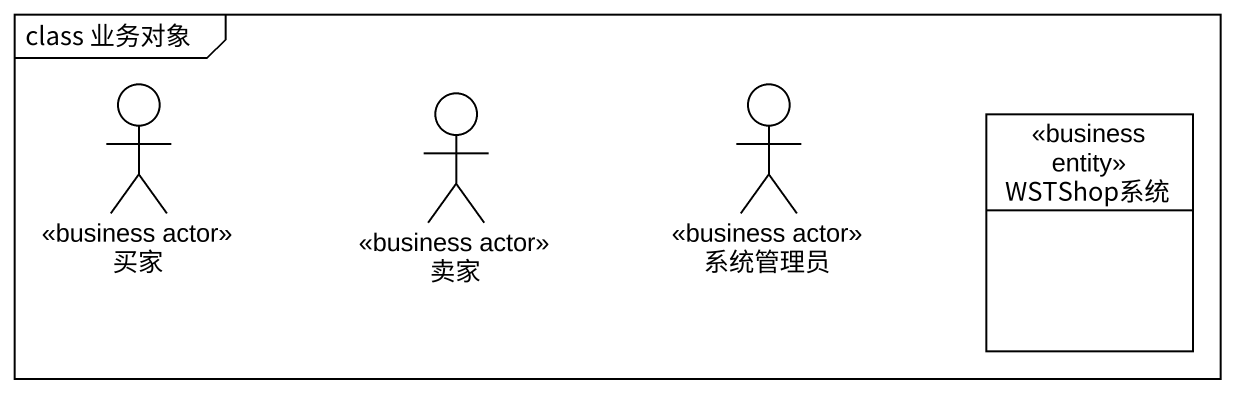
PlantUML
@startuml
mainframe class 业务对象
allowmixing
hide circle
hide empty members
actor 买家 <<business actor>>
actor 卖家 <<business actor>>
actor 系统管理员 <<business actor>>
class WSTShop系统 <<business entity>>
@enduml
